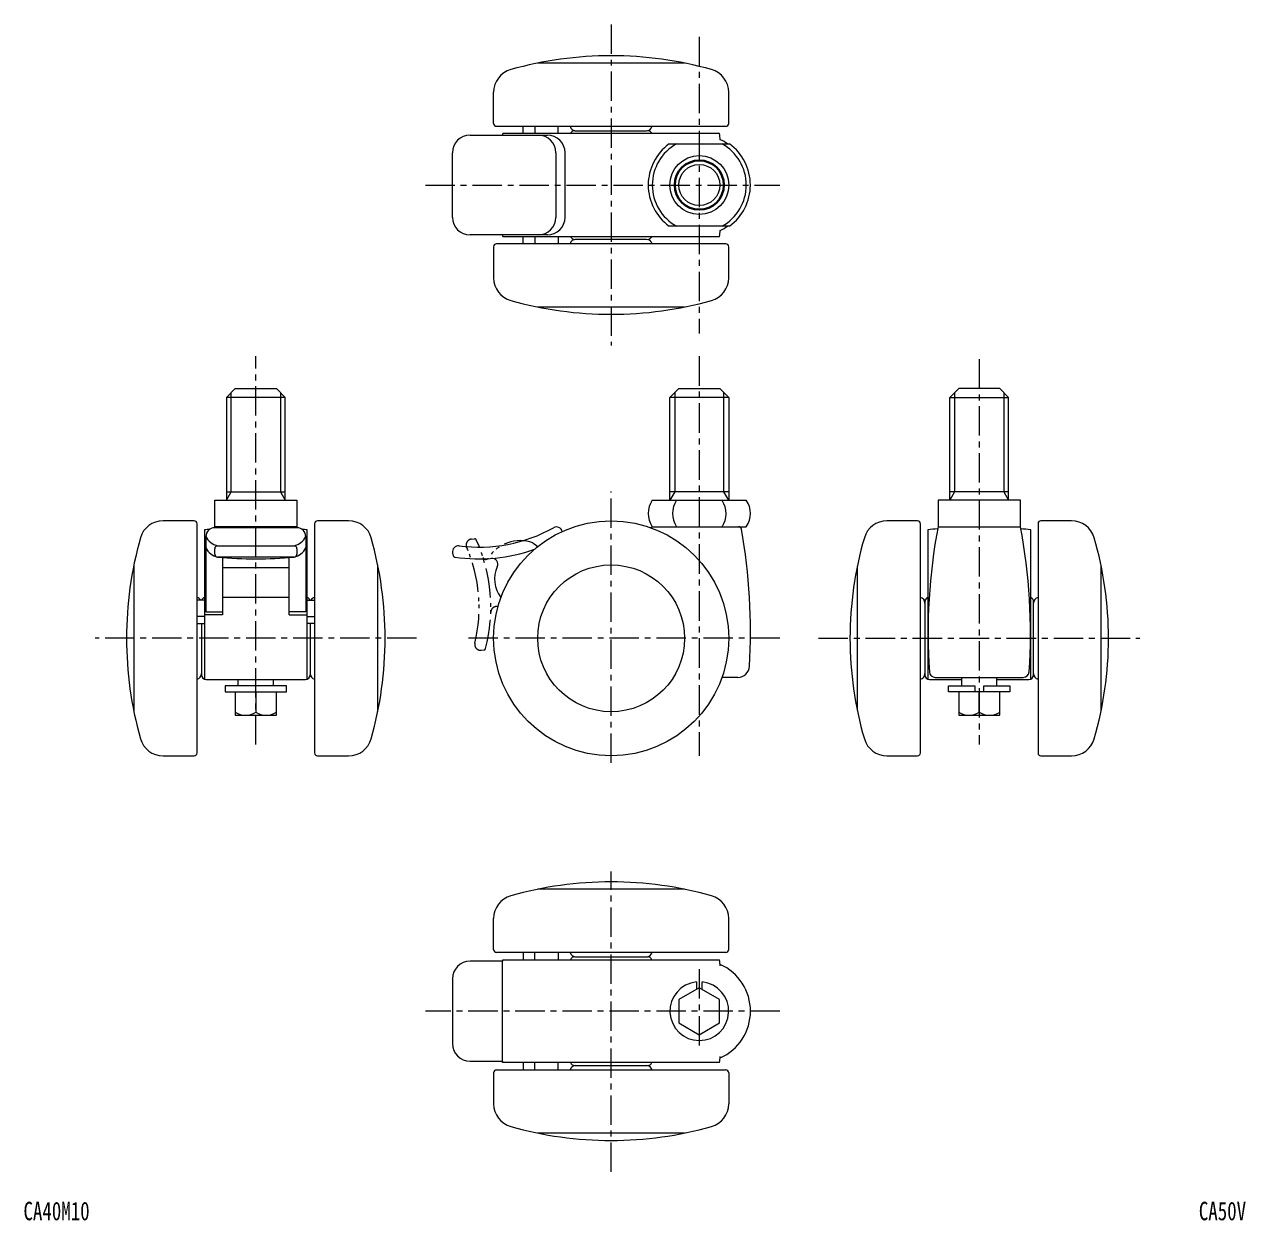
# Model space of a CAD drawing. Units: millimetres on the paper. Extents: x -594 to 524, y -420 to -108.
# Drawn here: x -594.3 to -386.5, y -419.6 to -216 of the extents above; entities that cross this region are included whole.
import ezdxf
from ezdxf.enums import TextEntityAlignment as Align

# ---------------------------------------------------------------- set-up
doc = ezdxf.new("R2010")
doc.units = ezdxf.units.MM
doc.linetypes.add('CHAIN1', pattern=[8, 5, -1, 1, -1])
doc.linetypes.add('DOUBLE_CHAIN1', pattern=[8.8, 5, -1, 0.6, -0.6, 0.6, -1])
doc.layers.add('0-0', color=7, linetype='Continuous', lineweight=18)
doc.layers.add('0-1', color=4, linetype='DOUBLE_CHAIN1', lineweight=18)
doc.styles.add('ＭＳ ゴシック', font='')
doc.styles.get('ＭＳ ゴシック').set_extended_font_data('MS Gothic')

msp = doc.modelspace()

# ---------------------------------------------------------------- linework, layer by layer
at = {"layer": '0-0'}
for p, q in [((-482, -222.6), (-507, -222.6)), ((-514.5, -232.85), (-514.5, -227.556)), ((-474.5, -232.85), (-474.5, -227.556)), ((-514, -233.35), (-475, -233.35)), ((-476.049, -234.6), (-512.951, -234.6)), ((-509.5, -234.6), (-509.5, -233.35)), ((-507.5, -233.35), (-507.5, -234.6)), ((-503.5, -234.6), (-503.5, -233.35)), ((-500.7, -234.1), (-488.5, -234.1)), ((-518.5, -234.85), (-505.349, -234.85)), ((-484.654, -236.35), (-474.346, -236.35)), ((-521.5, -248.85), (-521.5, -237.85)), ((-503.922, -237.85), (-503.922, -248.85)), ((-502.349, -248.85), (-502.349, -237.85)), ((-474.346, -250.35), (-484.654, -250.35)), ((-505.349, -251.85), (-518.5, -251.85)), ((-475, -253.35), (-514, -253.35)), ((-512.951, -252.1), (-476.049, -252.1)), ((-509.5, -253.35), (-509.5, -252.1)), ((-507.5, -252.1), (-507.5, -253.35)), ((-503.5, -252.1), (-503.5, -253.35)), ((-488.5, -252.6), (-500.7, -252.6)), ((-514.5, -253.85), (-514.5, -259.144)), ((-474.5, -259.144), (-474.5, -253.85)), ((-507, -264.1), (-482, -264.1)), ((-558.463, -278), (-559.963, -279.5)), ((-558.463, -278), (-551.463, -278)), ((-551.463, -278), (-549.963, -279.5)), ((-476, -278), (-474.5, -279.5)), ((-559.963, -279.5), (-559.963, -297)), ((-549.963, -297), (-549.963, -279.5)), ((-484.5, -297), (-484.5, -279.5)), ((-474.5, -279.5), (-474.5, -297)), ((-436.862, -297), (-436.862, -279.5)), ((-487.5, -297), (-471.5, -297)), ((-565.463, -300.5), (-570.756, -300.5)), ((-564.963, -340), (-564.963, -301)), ((-544.963, -301), (-544.963, -340)), ((-539.169, -300.5), (-544.463, -300.5)), ((-442.362, -300.5), (-447.573, -300.5)), ((-441.862, -340), (-441.862, -301)), ((-421.862, -301), (-421.862, -340)), ((-416.151, -300.5), (-421.362, -300.5)), ((-563.713, -302.049), (-563.713, -327.442)), ((-547.963, -301.67), (-561.963, -301.67)), ((-546.213, -327.442), (-546.213, -302.049)), ((-487.5, -301.5), (-471.5, -301.5)), ((-440.612, -302.049), (-440.612, -327.442)), ((-423.112, -327.442), (-423.112, -302.049)), ((-561.963, -306.175), (-561.963, -305.261)), ((-561.463, -304.761), (-548.463, -304.761)), ((-547.963, -305.261), (-547.963, -306.175)), ((-548.463, -306.675), (-561.463, -306.675)), ((-549.313, -316.5), (-549.313, -306.675)), ((-521.478, -305.961), (-521.376, -306.44)), ((-575.713, -308), (-575.713, -333)), ((-549.313, -308.5), (-560.613, -308.5)), ((-534.213, -333), (-534.213, -308)), ((-452.612, -308.208), (-452.612, -332.792)), ((-411.112, -332.792), (-411.112, -308.208)), ((-560.613, -313.5), (-549.313, -313.5)), ((-563.713, -314), (-564.963, -314)), ((-546.213, -314), (-544.963, -314)), ((-441.054, -314), (-441.246, -314)), ((-441.112, -314.3), (-441.112, -326.7)), ((-422.671, -314), (-422.478, -314)), ((-422.612, -326.7), (-422.612, -314.3)), ((-563.713, -316.8), (-564.963, -316.8)), ((-549.313, -316.5), (-546.213, -316.5)), ((-546.213, -316.8), (-544.963, -316.8)), ((-564.963, -318), (-563.713, -318)), ((-564.213, -318), (-564.213, -326.7)), ((-544.963, -318), (-546.213, -318)), ((-545.713, -318), (-545.713, -326.7)), ((-563.413, -327.5), (-546.513, -327.5)), ((-557.963, -328.6), (-557.963, -327.5)), ((-551.963, -328.6), (-551.963, -327.5)), ((-472.951, -327.15), (-475.638, -327.15)), ((-440.312, -327.5), (-434.862, -327.5)), ((-439.348, -327.15), (-424.376, -327.15)), ((-434.862, -327.15), (-434.862, -328.6)), ((-428.862, -328.6), (-428.862, -327.15)), ((-428.862, -327.5), (-423.412, -327.5)), ((-554.963, -329.6), (-554.963, -333.1)), ((-431.862, -333.1), (-431.862, -329.6)), ((-570.756, -340.5), (-565.463, -340.5)), ((-544.463, -340.5), (-539.169, -340.5)), ((-447.573, -340.5), (-442.362, -340.5)), ((-421.362, -340.5), (-416.151, -340.5)), ((-482, -363.213), (-507, -363.213)), ((-514.5, -373.463), (-514.5, -368.169)), ((-474.5, -373.463), (-474.5, -368.169)), ((-475, -373.963), (-514, -373.963)), ((-509.5, -373.963), (-509.5, -375.213)), ((-507.5, -375.213), (-507.5, -373.963)), ((-503.5, -373.963), (-503.5, -375.213)), ((-512.951, -375.213), (-476.049, -375.213)), ((-500.7, -374.713), (-488.3, -374.713)), ((-521.5, -378.463), (-521.5, -389.463)), ((-480, -378.988), (-480, -380.252)), ((-479, -380.252), (-479, -378.988)), ((-518.5, -392.463), (-512.982, -392.463)), ((-476.049, -392.713), (-512.951, -392.713)), ((-509.5, -392.713), (-509.5, -393.963)), ((-507.5, -393.963), (-507.5, -392.713)), ((-503.5, -393.963), (-503.5, -392.713)), ((-514.5, -394.463), (-514.5, -399.757)), ((-514, -393.963), (-475, -393.963)), ((-500.7, -393.213), (-488.3, -393.213)), ((-474.5, -394.463), (-474.5, -399.757)), ((-482, -404.713), (-507, -404.713))]:
    msp.add_line(p, q, dxfattribs=at)
for points in [[(-484.5, -279.5), (-483, -278), (-476, -278)], [(-426.862, -297), (-426.862, -279.5), (-428.362, -278), (-435.362, -278), (-436.862, -279.5)], [(-563.463, -303.17), (-563.463, -316), (-560.613, -316)], [(-546.463, -303.17), (-546.463, -316), (-549.313, -316)], [(-560.613, -306.675), (-560.613, -316.5), (-563.713, -316.5)], [(-558.463, -329.6), (-558.463, -333.6), (-551.463, -333.6), (-551.463, -329.6)], [(-431.112, -329.6), (-431.112, -328.6), (-426.637, -328.6), (-426.637, -329.6), (-437.087, -329.6), (-437.087, -328.6), (-432.612, -328.6), (-432.612, -329.6)], [(-435.362, -329.6), (-435.362, -333.6), (-428.362, -333.6), (-428.362, -329.6)], [(-512.982, -392.713), (-512.982, -375.463), (-518.5, -375.463)]]:
    msp.add_lwpolyline(points, dxfattribs=at)
for points in [[(-547.963, -297), (-547.963, -301.5), (-561.963, -301.5), (-561.963, -297)], [(-424.862, -301.5), (-424.862, -297), (-438.862, -297), (-438.862, -301.5)], [(-560.188, -328.6), (-560.188, -329.6), (-549.738, -329.6), (-549.738, -328.6)], [(-479.5, -379.963), (-482.964, -381.963), (-482.964, -385.963), (-479.5, -387.963), (-476.036, -385.963), (-476.036, -381.963)]]:
    msp.add_lwpolyline(points, close=True, dxfattribs=at)
for centre, radius in [((-479.5, -243.35), 5), ((-494.5, -320.5), 20), ((-494.5, -320.5), 12.5)]:
    msp.add_circle(centre, radius, dxfattribs=at)
at = {"layer": '0-0', "lineweight": 40}
msp.add_circle((-479.5, -243.35), 4.188, dxfattribs=at)
at = {"layer": '0-0'}
for centre, radius, start, end in [((-494.5, -284.475), 63.125, 74.29925, 105.70075), ((-510.5, -227.556), 4, 105.70075, 180), ((-478.5, -227.556), 4, 0, 74.29925), ((-514, -232.85), 0.5, 180, 270), ((-443.5, -243.35), 70, 172.81924, 173.02544), ((-500.5, -233.1), 1, 194.47751, 270), ((-500.7, -234.9), 0.8, 90, 157.97569), ((-488.5, -233.1), 1, 270, 345.52249), ((-488.3, -234.9), 0.8, 22.02431, 90), ((-545.5, -243.35), 70, 6.32533, 7.18076), ((-475, -232.85), 0.5, 270, 0), ((-518.5, -237.85), 3, 90, 180), ((-506.922, -237.85), 3, 0, 90), ((-505.349, -237.85), 3, 0, 90), ((-479.5, -243.35), 8.693, 126.36602, 233.63398), ((-479.5, -243.35), 8, 118.95502, 241.04498), ((-479.5, -243.35), 8.5, 55.43968, 65.13671), ((-479.5, -243.35), 8, 298.95502, 61.04498), ((-479.5, -243.35), 8.693, 306.36602, 53.63398), ((-518.5, -248.85), 3, 180, 270), ((-506.922, -248.85), 3, 270, 0), ((-505.349, -248.85), 3, 270, 0), ((-545.5, -243.35), 70, 352.81924, 353.67467), ((-479.5, -243.35), 8.5, 294.86329, 304.56032), ((-514, -253.85), 0.5, 90, 180), ((-443.5, -243.35), 70, 186.97456, 187.18076), ((-500.5, -253.6), 1, 90, 165.52249), ((-500.7, -251.8), 0.8, 202.02431, 270), ((-488.5, -253.6), 1, 14.47751, 90), ((-488.3, -251.8), 0.8, 270, 337.97569), ((-475, -253.85), 0.5, 0, 90), ((-510.5, -259.144), 4, 180, 254.29925), ((-478.5, -259.144), 4, 285.70075, 0), ((-494.5, -202.225), 63.125, 254.29925, 285.70075), ((-484.193, -299.25), 4, 145.77113, 214.22887), ((-480.057, -299.25), 4, 145.77113, 214.22887), ((-478.943, -299.25), 4, 325.77113, 33.16765), ((-474.807, -299.25), 4, 325.77113, 34.22887), ((-570.756, -304.5), 4, 90, 164.29925), ((-565.463, -301), 0.5, 0, 90), ((-544.463, -301), 0.5, 90, 180), ((-539.169, -304.5), 4, 15.70075, 90), ((-447.573, -304.5), 4, 90, 163.71545), ((-442.362, -301), 0.5, 0, 90), ((-421.362, -301), 0.5, 90, 180), ((-416.151, -304.5), 4, 16.28455, 90), ((-554.963, -371.5), 70, 96.44913, 97.18076), ((-561.963, -303.17), 1.5, 90, 180), ((-560.773, -301.842), 3, 206.28496, 256.70669), ((-463.678, -319.942), 100, 169.37263, 169.47204), ((-549.152, -301.842), 3, 283.29331, 333.71504), ((-547.963, -303.17), 1.5, 0, 90), ((-646.247, -319.942), 100, 10.52796, 10.62737), ((-554.963, -371.5), 70, 82.81924, 83.55087), ((-516.989, -278.982), 26, 262.52878, 299.23528), ((-503.803, -302.543), 1, 13.07697, 119.23528), ((-489.749, -295.956), 6, 288.58567, 292.47294), ((-472.825, -302), 0.5, 10.09596, 90), ((-570.785, -319.442), 100, 356.66097, 10.09596), ((-431.862, -371.5), 70, 95.79501, 97.18076), ((-344.659, -319.558), 95.918, 169.14828, 183.98214), ((-519.065, -319.558), 95.918, 356.01786, 10.85172), ((-431.862, -371.5), 70, 82.81924, 84.20499), ((-513.838, -320.5), 63.125, 164.29925, 195.70075), ((-560.773, -303.755), 3, 206.28496, 256.70669), ((-561.463, -305.261), 0.5, 90, 180), ((-548.463, -305.261), 0.5, 0, 90), ((-549.152, -303.755), 3, 283.29331, 333.71504), ((-596.088, -320.5), 63.125, 344.29925, 15.70075), ((-520.5, -305.753), 1, 82.52878, 192.00005), ((-516.989, -278.982), 28, 261.50098, 289.70643), ((-392.802, -320.5), 61.06, 163.71545, 196.28455), ((-470.922, -320.5), 61.06, 343.71545, 16.28455), ((-561.463, -306.175), 0.5, 180, 270), ((-554.963, -238.115), 68.867, 264.58409, 275.41591), ((-548.463, -306.175), 0.5, 270, 0), ((-521.083, -306.378), 0.3, 192, 261.50164), ((-514.791, -307.899), 1, 335.21916, 94.34783), ((-509.343, -310.413), 5, 155.21916, 218.64468), ((-565.213, -314.5), 1, 30, 75.52249), ((-563.413, -314.3), 0.8, 112.02431, 157.97569), ((-546.513, -314.3), 0.8, 22.02431, 67.97569), ((-544.713, -314.5), 1, 104.47751, 150), ((-442.112, -314.5), 1, 0, 75.52249), ((-440.312, -314.3), 0.8, 112.02431, 180), ((-423.412, -314.3), 0.8, 0, 67.97569), ((-421.612, -314.5), 1, 104.47751, 180), ((-472.951, -325.15), 2, 270, 356.66097), ((-439.348, -326.15), 1, 183.98214, 270), ((-424.376, -326.15), 1, 270, 356.01786), ((-565.213, -326.5), 1, 284.47751, 0), ((-563.413, -326.7), 0.8, 180, 270), ((-546.513, -326.7), 0.8, 270, 0), ((-544.713, -326.5), 1, 180, 255.52249), ((-442.112, -326.5), 1, 284.47751, 0), ((-440.312, -326.7), 0.8, 180, 270), ((-423.412, -326.7), 0.8, 270, 0), ((-421.612, -326.5), 1, 180, 255.52249), ((-556.713, -330.287), 3.312, 238.10921, 301.89079), ((-553.213, -330.287), 3.312, 238.10921, 301.89079), ((-433.612, -330.287), 3.312, 238.10921, 301.89079), ((-430.112, -330.287), 3.312, 238.10921, 301.89079), ((-570.756, -336.5), 4, 195.70075, 270), ((-539.169, -336.5), 4, 270, 344.29925), ((-447.573, -336.5), 4, 196.28455, 270), ((-416.151, -336.5), 4, 270, 343.71545), ((-565.463, -340), 0.5, 270, 0), ((-544.463, -340), 0.5, 180, 270), ((-442.362, -340), 0.5, 270, 0), ((-421.362, -340), 0.5, 180, 270), ((-494.5, -425.088), 63.125, 74.29925, 105.70075), ((-510.5, -368.169), 4, 105.70075, 180), ((-478.5, -368.169), 4, 0, 74.29925), ((-514, -373.463), 0.5, 180, 270), ((-500.5, -373.713), 1, 194.47751, 270), ((-488.5, -373.713), 1, 270, 345.52249), ((-475, -373.463), 0.5, 270, 0), ((-518.5, -378.463), 3, 90, 180), ((-443.5, -383.963), 70, 172.81924, 173.02544), ((-500.7, -375.513), 0.8, 90, 157.97569), ((-488.3, -375.513), 0.8, 22.02431, 90), ((-545.5, -383.963), 70, 6.32533, 7.18076), ((-479.5, -383.963), 8.71, 294.02872, 65.97128), ((-479.5, -383.963), 5, 95.73917, 84.26083), ((-518.5, -389.463), 3, 180, 270), ((-443.5, -383.963), 70, 186.97456, 187.18076), ((-500.7, -392.413), 0.8, 202.02431, 270), ((-488.3, -392.413), 0.8, 270, 337.97569), ((-545.5, -383.963), 70, 352.81924, 353.67467), ((-514, -394.463), 0.5, 90, 180), ((-500.5, -394.213), 1, 90, 165.52249), ((-488.5, -394.213), 1, 14.47751, 90), ((-475, -394.463), 0.5, 0, 90), ((-510.5, -399.757), 4, 180, 254.29925), ((-478.5, -399.757), 4, 285.70075, 0), ((-494.5, -342.838), 63.125, 254.29925, 285.70075)]:
    msp.add_arc(centre, radius, start, end, dxfattribs=at)
at = {"layer": '0-1', "linetype": 'CHAIN1'}
for p, q in [((-494.5, -216.013), (-494.5, -270.688)), ((-479.5, -218.098), (-479.5, -268.603)), ((-526.109, -243.35), (-465.807, -243.35)), ((-554.963, -338.6), (-554.963, -272.5)), ((-479.5, -272.5), (-479.5, -340.5)), ((-431.862, -273), (-431.862, -338.6)), ((-494.5, -341.695), (-494.5, -295.5)), ((-527.625, -320.5), (-582.3, -320.5)), ((-465.79, -320.5), (-519.5, -320.5)), ((-459.2, -320.5), (-404.524, -320.5)), ((-494.5, -411.301), (-494.5, -360.197)), ((-479.5, -376.801), (-479.5, -390.769)), ((-465.807, -383.963), (-526.109, -383.963))]:
    msp.add_line(p, q, dxfattribs=at)
at = {"layer": '0-1', "linetype": 'Continuous'}
for p, q in [((-549.963, -279.5), (-559.963, -279.5)), ((-474.5, -279.5), (-484.5, -279.5)), ((-483.688, -278.688), (-483.688, -295.594)), ((-436.862, -279.5), (-426.862, -279.5)), ((-436.05, -278.688), (-436.05, -295.594)), ((-559.963, -295.594), (-549.963, -295.594)), ((-474.5, -295.594), (-484.5, -295.594)), ((-483.688, -295.594), (-484.5, -297)), ((-426.862, -295.594), (-436.862, -295.594)), ((-436.05, -295.594), (-436.862, -297))]:
    msp.add_line(p, q, dxfattribs=at)
at = {"layer": '0-1'}
for p, q in [((-518.266, -303.605), (-517.758, -303.552)), ((-507.828, -304.223), (-507.003, -304.89)), ((-516.61, -322.536), (-516.123, -322.485))]:
    msp.add_line(p, q, dxfattribs=at)
at = {"layer": '0-1', "linetype": 'Continuous'}
for points in [[(-559.963, -297), (-559.151, -295.594), (-559.151, -278.688)], [(-550.775, -278.688), (-550.775, -295.594), (-549.963, -297)], [(-474.5, -297), (-475.312, -295.594), (-475.312, -278.688)], [(-427.674, -278.688), (-427.674, -295.594), (-426.862, -297)]]:
    msp.add_lwpolyline(points, dxfattribs=at)
msp.add_circle((-479.5, -243.35), 3.5, dxfattribs=at)
at = {"layer": '0-1'}
for centre, radius, start, end in [((-518.162, -304.6), 1, 96, 203.23528), ((-542.972, -315.252), 26, 346.52878, 23.23528), ((-517.727, -303.85), 0.3, 24.30525, 96), ((-542.972, -315.252), 28, 345.50164, 24.30525), ((-509.949, -310.367), 6.5, 70.94827, 147.11397), ((-515.828, -306.566), 0.5, 197.74402, 327.11397), ((-513.984, -316.088), 1, 77.10728, 178.34783), ((-516.715, -321.542), 1, 166.52878, 276), ((-516.154, -322.186), 0.3, 276, 345.50164)]:
    msp.add_arc(centre, radius, start, end, dxfattribs=at)

# ---------------------------------------------------------------- texts
at = {"layer": '0-0', "style": 'ＭＳ ゴシック', "width": 0.75}
for s, p in [('CA40M10', (-594.5, -420.5)), ('CA50V', (-394.5, -420.5))]:
    msp.add_text(s, height=3.152, dxfattribs=at).set_placement(p, align=Align.BOTTOM_LEFT)

doc.saveas('drawing.dxf')
